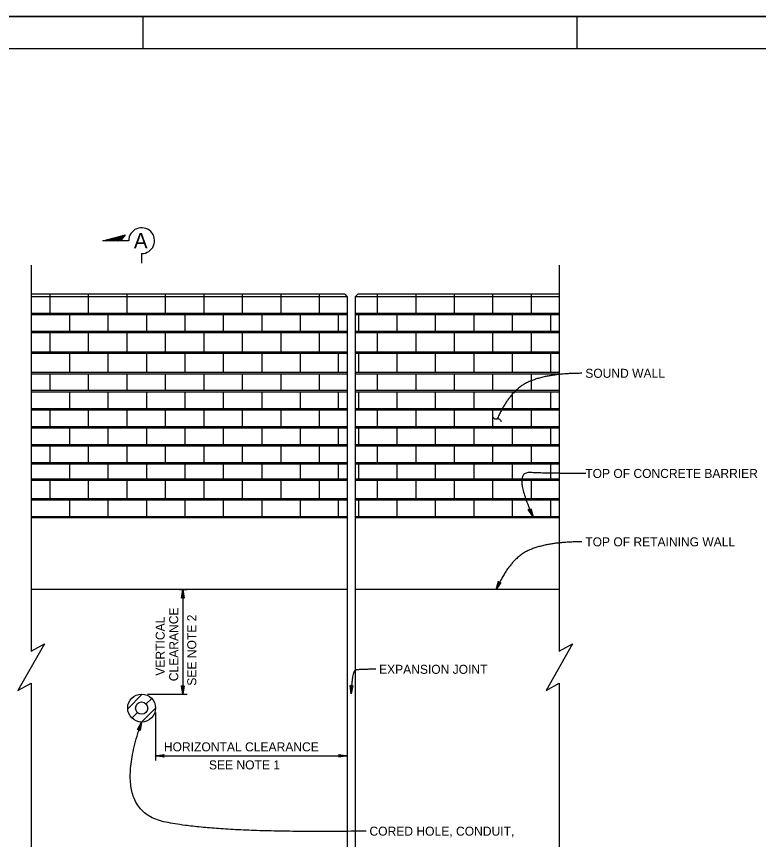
# Model space of a CAD drawing. Extents: x 0 to 2.83, y 0 to 1.83.
# Drawn here: x 1.024 to 1.985, y 0.767 to 1.833 of the extents above; entities that cross this region are included whole.
import ezdxf

# ---------------------------------------------------------------- set-up
doc = ezdxf.new("R2010")
doc.units = 0
for name, color, linetype in [('240 Concrete', 7, 'Continuous'), ('str_Border-Plot-Shape-A', 7, 'Continuous'), ('str_Border-Title-Block-A', 7, 'Continuous'), ('str_Dimensions-A', 7, 'Continuous'), ('str_Existing-A', 7, 'Continuous'), ('str_Hatching-A', 7, 'Continuous'), ('str_Text-A', 7, 'Continuous')]:
    doc.layers.add(name, color=color, linetype=linetype)

msp = doc.modelspace()

# ---------------------------------------------------------------- linework, layer by layer
at = {"layer": '240 Concrete'}
msp.add_circle((1.1861, 0.9369), 0.0079, dxfattribs=at)
at = {"layer": 'str_Border-Plot-Shape-A'}
msp.add_lwpolyline([(0, 0), (2.8333, 0), (2.8333, 1.8333), (0, 1.8333)], close=True, dxfattribs=at)
at = {"layer": 'str_Border-Title-Block-A'}
for p, q in [((0, 1.8333), (2.8333, 1.8333)), ((1.1875, 1.8333), (1.1875, 1.7917)), ((1.75, 1.8333), (1.75, 1.7917)), ((0.0833, 1.7917), (2.7917, 1.7917))]:
    msp.add_line(p, q, dxfattribs=at)
at = {"layer": 'str_Dimensions-A'}
for p, q in [((1.6899, 1.1947), (1.6905, 1.1956)), ((1.6902, 1.1952), (1.6934, 1.1849)), ((1.6905, 1.1956), (1.6934, 1.1849)), ((1.6882, 1.1939), (1.6871, 1.1941)), ((1.6934, 1.1849), (1.6871, 1.1941)), ((1.6934, 1.1849), (1.6877, 1.194)), ((1.6882, 1.1939), (1.6934, 1.1849)), ((1.6893, 1.1938), (1.6882, 1.1939)), ((1.6887, 1.1939), (1.6934, 1.1849)), ((1.6899, 1.1947), (1.6893, 1.1938)), ((1.6893, 1.1938), (1.6934, 1.1849)), ((1.6934, 1.1849), (1.6896, 1.1943)), ((1.6934, 1.1849), (1.6899, 1.1947)), ((1.6457, 1.0905), (1.6484, 1.1012)), ((1.6457, 1.0905), (1.6487, 1.1008)), ((1.649, 1.1004), (1.6457, 1.0905)), ((1.6493, 1.0999), (1.6457, 1.0905)), ((1.6517, 1.0998), (1.6457, 1.0905)), ((1.6512, 1.0997), (1.6457, 1.0905)), ((1.6457, 1.0905), (1.6507, 1.0996)), ((1.6457, 1.0905), (1.6501, 1.0996)), ((1.6496, 1.0995), (1.6457, 1.0905)), ((1.649, 1.1004), (1.6484, 1.1012)), ((1.6496, 1.0995), (1.649, 1.1004)), ((1.6507, 1.0996), (1.6496, 1.0995)), ((1.6507, 1.0996), (1.6517, 1.0998)), ((1.235, 1.0905), (1.2453, 1.0905)), ((1.2376, 1.0795), (1.2394, 1.0905)), ((1.238, 1.0798), (1.2394, 1.0905)), ((1.2394, 1.0905), (1.2385, 1.0801)), ((1.2394, 1.0905), (1.2389, 1.0804)), ((1.2394, 1.0905), (1.2394, 0.9549)), ((1.2394, 1.0807), (1.2394, 1.0905)), ((1.2394, 1.0905), (1.2412, 1.0795)), ((1.2403, 1.0801), (1.2394, 1.0905)), ((1.2398, 1.0804), (1.2394, 1.0905)), ((1.2394, 1.0905), (1.2408, 1.0798)), ((1.2385, 1.0801), (1.2376, 1.0795)), ((1.2385, 1.0801), (1.2394, 1.0807)), ((1.2394, 1.0807), (1.2403, 1.0801)), ((1.2403, 1.0801), (1.2412, 1.0795)), ((1.2385, 0.9653), (1.2376, 0.9659)), ((1.2394, 0.9549), (1.2376, 0.9659)), ((1.2394, 0.9549), (1.238, 0.9656)), ((1.2385, 0.9653), (1.2394, 0.9549)), ((1.2394, 0.9647), (1.2385, 0.9653)), ((1.2389, 0.965), (1.2394, 0.9549)), ((1.2412, 0.9659), (1.2394, 0.9549)), ((1.2408, 0.9656), (1.2394, 0.9549)), ((1.2394, 0.9549), (1.2403, 0.9653)), ((1.2403, 0.9653), (1.2394, 0.9647)), ((1.2394, 0.9549), (1.2398, 0.965)), ((1.2394, 0.9647), (1.2394, 0.9549)), ((1.2403, 0.9653), (1.2412, 0.9659)), ((1.4571, 0.9656), (1.4562, 0.9662)), ((1.4577, 0.9552), (1.4562, 0.9662)), ((1.4577, 0.9552), (1.4567, 0.9659)), ((1.4571, 0.9656), (1.4577, 0.9552)), ((1.458, 0.965), (1.4571, 0.9656)), ((1.4576, 0.9653), (1.4577, 0.9552)), ((1.4599, 0.966), (1.4577, 0.9552)), ((1.4594, 0.9658), (1.4577, 0.9552)), ((1.4577, 0.9552), (1.4589, 0.9655)), ((1.4577, 0.9552), (1.4585, 0.9652)), ((1.458, 0.965), (1.4577, 0.9552)), ((1.4589, 0.9655), (1.458, 0.965)), ((1.4589, 0.9655), (1.4599, 0.966)), ((1.1935, 0.9549), (1.2453, 0.9549)), ((1.2042, 0.931), (1.2042, 0.8691)), ((1.1807, 0.9091), (1.1861, 0.9188)), ((1.1813, 0.9092), (1.1861, 0.9188)), ((1.1861, 0.9188), (1.1818, 0.9093)), ((1.1861, 0.9188), (1.1823, 0.9094)), ((1.1828, 0.9095), (1.1861, 0.9188)), ((1.1832, 0.9091), (1.1861, 0.9188)), ((1.1835, 0.9087), (1.1861, 0.9188)), ((1.1861, 0.9188), (1.1838, 0.9083)), ((1.1861, 0.9188), (1.1842, 0.9079)), ((1.1818, 0.9093), (1.1807, 0.9091)), ((1.1818, 0.9093), (1.1828, 0.9095)), ((1.1828, 0.9095), (1.1835, 0.9087)), ((1.1835, 0.9087), (1.1842, 0.9079)), ((1.4526, 0.9014), (1.4526, 0.8691)), ((1.2042, 0.875), (1.2151, 0.8768)), ((1.2042, 0.875), (1.2149, 0.8764)), ((1.2146, 0.8759), (1.2042, 0.875)), ((1.2143, 0.8754), (1.2042, 0.875)), ((1.2042, 0.875), (1.4526, 0.875)), ((1.214, 0.875), (1.2042, 0.875)), ((1.2151, 0.8732), (1.2042, 0.875)), ((1.2042, 0.875), (1.2146, 0.8741)), ((1.2149, 0.8736), (1.2042, 0.875)), ((1.2042, 0.875), (1.2143, 0.8745)), ((1.214, 0.875), (1.2146, 0.8759)), ((1.2146, 0.8741), (1.214, 0.875)), ((1.2146, 0.8759), (1.2151, 0.8768)), ((1.4422, 0.8759), (1.4417, 0.8768)), ((1.4417, 0.8768), (1.4526, 0.875)), ((1.4526, 0.875), (1.4417, 0.8732)), ((1.4419, 0.8764), (1.4526, 0.875)), ((1.4526, 0.875), (1.4419, 0.8736)), ((1.4526, 0.875), (1.4422, 0.8759)), ((1.4422, 0.8759), (1.4428, 0.875)), ((1.4422, 0.8741), (1.4526, 0.875)), ((1.4428, 0.875), (1.4422, 0.8741)), ((1.4526, 0.875), (1.4425, 0.8754)), ((1.4425, 0.8745), (1.4526, 0.875)), ((1.4428, 0.875), (1.4526, 0.875)), ((1.2146, 0.8741), (1.2151, 0.8732)), ((1.4422, 0.8741), (1.4417, 0.8732))]:
    msp.add_line(p, q, dxfattribs=at)
for points, degree in [([(1.7566, 1.3708), (1.7129, 1.3708), (1.6632, 1.3491), (1.6468, 1.3114)], 2), ([(1.6525, 1.3077), (1.6517, 1.3097), (1.6498, 1.3128), (1.6438, 1.31), (1.6419, 1.3131), (1.6411, 1.3151)], 3), ([(1.7618, 1.241), (1.7119, 1.241), (1.6663, 1.2434), (1.6934, 1.1849)], 2), ([(1.7566, 1.1524), (1.7129, 1.1524), (1.6632, 1.1307), (1.6457, 1.0905)], 2), ([(1.4894, 0.9872), (1.4677, 0.9872), (1.4586, 0.985), (1.4577, 0.9552)], 2), ([(1.4769, 0.7774), (1.2868, 0.7744), (1.1457, 0.8041), (1.1861, 0.9188)], 2)]:
    msp.add_open_spline(points, degree=degree, dxfattribs=at)
at = {"layer": 'str_Existing-A'}
for p, q in [((1.4492, 1.4733), (1.043, 1.4733)), ((1.0676, 1.4484), (1.0676, 1.4733)), ((1.1174, 1.4484), (1.1174, 1.4733)), ((1.1673, 1.4484), (1.1673, 1.4733)), ((1.2171, 1.4484), (1.2171, 1.4733)), ((1.267, 1.4484), (1.267, 1.4733)), ((1.3168, 1.4484), (1.3168, 1.4733)), ((1.3667, 1.4484), (1.3667, 1.4733)), ((1.4165, 1.4484), (1.4165, 1.4733)), ((1.4492, 1.4733), (1.4526, 1.4699)), ((1.4662, 1.4733), (1.4628, 1.4699)), ((1.7273, 1.4733), (1.4662, 1.4733)), ((1.4919, 1.4484), (1.4919, 1.4733)), ((1.5417, 1.4484), (1.5417, 1.4733)), ((1.5916, 1.4484), (1.5916, 1.4733)), ((1.6414, 1.4484), (1.6414, 1.4733)), ((1.6913, 1.4484), (1.6913, 1.4733)), ((1.4526, 1.4699), (1.043, 1.4699)), ((1.4526, 1.4699), (1.4526, 0.5567)), ((1.4628, 1.4699), (1.4628, 0.5567)), ((1.7273, 1.4699), (1.4628, 1.4699)), ((1.4526, 1.4484), (1.043, 1.4484)), ((1.4526, 1.4466), (1.043, 1.4466)), ((1.0925, 1.4466), (1.0925, 1.4251)), ((1.1424, 1.4466), (1.1424, 1.4251)), ((1.1922, 1.4466), (1.1922, 1.4251)), ((1.2421, 1.4466), (1.2421, 1.4251)), ((1.2919, 1.4466), (1.2919, 1.4251)), ((1.3418, 1.4466), (1.3418, 1.4251)), ((1.3916, 1.4466), (1.3916, 1.4251)), ((1.4414, 1.4233), (1.4414, 1.4466)), ((1.7273, 1.4484), (1.4628, 1.4484)), ((1.7273, 1.4466), (1.4628, 1.4466)), ((1.4669, 1.4466), (1.4669, 1.4251)), ((1.5168, 1.4466), (1.5168, 1.4251)), ((1.5666, 1.4466), (1.5666, 1.4251)), ((1.6165, 1.4466), (1.6165, 1.4251)), ((1.6663, 1.4466), (1.6663, 1.4251)), ((1.7162, 1.4233), (1.7162, 1.4466)), ((1.4526, 1.4251), (1.043, 1.4251)), ((1.4526, 1.4233), (1.043, 1.4233)), ((1.0676, 1.3981), (1.0676, 1.4233)), ((1.1174, 1.3981), (1.1174, 1.4233)), ((1.1673, 1.3981), (1.1673, 1.4233)), ((1.2171, 1.3981), (1.2171, 1.4233)), ((1.267, 1.3981), (1.267, 1.4233)), ((1.3168, 1.3981), (1.3168, 1.4233)), ((1.3667, 1.3981), (1.3667, 1.4233)), ((1.4165, 1.3981), (1.4165, 1.4233)), ((1.7273, 1.4251), (1.4628, 1.4251)), ((1.7273, 1.4233), (1.4628, 1.4233)), ((1.4919, 1.3981), (1.4919, 1.4233)), ((1.5417, 1.3981), (1.5417, 1.4233)), ((1.5916, 1.3981), (1.5916, 1.4233)), ((1.6414, 1.3981), (1.6414, 1.4233)), ((1.6913, 1.3981), (1.6913, 1.4233)), ((1.4526, 1.3981), (1.043, 1.3981)), ((1.7273, 1.3981), (1.4628, 1.3981)), ((1.4526, 1.3963), (1.043, 1.3963)), ((1.0925, 1.3963), (1.0925, 1.3718)), ((1.1424, 1.3963), (1.1424, 1.3718)), ((1.1922, 1.3963), (1.1922, 1.3718)), ((1.2421, 1.3963), (1.2421, 1.3718)), ((1.2919, 1.3963), (1.2919, 1.3718)), ((1.3418, 1.3963), (1.3418, 1.3718)), ((1.3916, 1.3963), (1.3916, 1.3718)), ((1.4414, 1.3718), (1.4414, 1.3963)), ((1.7273, 1.3963), (1.4628, 1.3963)), ((1.4669, 1.3963), (1.4669, 1.3718)), ((1.5168, 1.3963), (1.5168, 1.3718)), ((1.5666, 1.3963), (1.5666, 1.3718)), ((1.6165, 1.3963), (1.6165, 1.3718)), ((1.6663, 1.3963), (1.6663, 1.3718)), ((1.7162, 1.3718), (1.7162, 1.3963)), ((1.4526, 1.3718), (1.043, 1.3718)), ((1.4526, 1.3699), (1.043, 1.3699)), ((1.0676, 1.3484), (1.0676, 1.3699)), ((1.1174, 1.3484), (1.1174, 1.3699)), ((1.1673, 1.3484), (1.1673, 1.3699)), ((1.2171, 1.3484), (1.2171, 1.3699)), ((1.267, 1.3484), (1.267, 1.3699)), ((1.3168, 1.3484), (1.3168, 1.3699)), ((1.3667, 1.3484), (1.3667, 1.3699)), ((1.4165, 1.3484), (1.4165, 1.3699)), ((1.7273, 1.3718), (1.4628, 1.3718)), ((1.7273, 1.3699), (1.4628, 1.3699)), ((1.4919, 1.3484), (1.4919, 1.3699)), ((1.5417, 1.3484), (1.5417, 1.3699)), ((1.5916, 1.3484), (1.5916, 1.3699)), ((1.6414, 1.3484), (1.6414, 1.3699)), ((1.6913, 1.3484), (1.6913, 1.3699)), ((1.4526, 1.3484), (1.043, 1.3484)), ((1.4526, 1.3462), (1.043, 1.3462)), ((1.0925, 1.3462), (1.0925, 1.3247)), ((1.1424, 1.3462), (1.1424, 1.3247)), ((1.1922, 1.3462), (1.1922, 1.3247)), ((1.2421, 1.3462), (1.2421, 1.3247)), ((1.2919, 1.3462), (1.2919, 1.3247)), ((1.3418, 1.3462), (1.3418, 1.3247)), ((1.3916, 1.3462), (1.3916, 1.3247)), ((1.4414, 1.3247), (1.4414, 1.3462)), ((1.7273, 1.3484), (1.4628, 1.3484)), ((1.7273, 1.3462), (1.4628, 1.3462)), ((1.4669, 1.3462), (1.4669, 1.3247)), ((1.5168, 1.3462), (1.5168, 1.3247)), ((1.5666, 1.3462), (1.5666, 1.3247)), ((1.6165, 1.3462), (1.6165, 1.3247)), ((1.6663, 1.3462), (1.6663, 1.3247)), ((1.7162, 1.3247), (1.7162, 1.3462)), ((1.4526, 1.3247), (1.043, 1.3247)), ((1.4526, 1.3229), (1.043, 1.3229)), ((1.0676, 1.3014), (1.0676, 1.3229)), ((1.1174, 1.3014), (1.1174, 1.3229)), ((1.1673, 1.3014), (1.1673, 1.3229)), ((1.2171, 1.3014), (1.2171, 1.3229)), ((1.267, 1.3014), (1.267, 1.3229)), ((1.3168, 1.3014), (1.3168, 1.3229)), ((1.3667, 1.3014), (1.3667, 1.3229)), ((1.4165, 1.3014), (1.4165, 1.3229)), ((1.7273, 1.3247), (1.4628, 1.3247)), ((1.7273, 1.3229), (1.4628, 1.3229)), ((1.4919, 1.3014), (1.4919, 1.3229)), ((1.5417, 1.3014), (1.5417, 1.3229)), ((1.5916, 1.3014), (1.5916, 1.3229)), ((1.6414, 1.3014), (1.6414, 1.3229)), ((1.6913, 1.3014), (1.6913, 1.3229)), ((1.4526, 1.3014), (1.043, 1.3014)), ((1.4526, 1.2996), (1.043, 1.2996)), ((1.0925, 1.2996), (1.0925, 1.2781)), ((1.1424, 1.2996), (1.1424, 1.2781)), ((1.1922, 1.2996), (1.1922, 1.2781)), ((1.2421, 1.2996), (1.2421, 1.2781)), ((1.2919, 1.2996), (1.2919, 1.2781)), ((1.3418, 1.2996), (1.3418, 1.2781)), ((1.3916, 1.2996), (1.3916, 1.2781)), ((1.4414, 1.2781), (1.4414, 1.2996)), ((1.7273, 1.3014), (1.4628, 1.3014)), ((1.7273, 1.2996), (1.4628, 1.2996)), ((1.4669, 1.2996), (1.4669, 1.2781)), ((1.5168, 1.2996), (1.5168, 1.2781)), ((1.5666, 1.2996), (1.5666, 1.2781)), ((1.6165, 1.2996), (1.6165, 1.2781)), ((1.6663, 1.2996), (1.6663, 1.2781)), ((1.7162, 1.2781), (1.7162, 1.2996)), ((1.4526, 1.2781), (1.043, 1.2781)), ((1.4526, 1.2763), (1.043, 1.2763)), ((1.0676, 1.2548), (1.0676, 1.2763)), ((1.1174, 1.2548), (1.1174, 1.2763)), ((1.1673, 1.2548), (1.1673, 1.2763)), ((1.2171, 1.2548), (1.2171, 1.2763)), ((1.267, 1.2548), (1.267, 1.2763)), ((1.3168, 1.2548), (1.3168, 1.2763)), ((1.3667, 1.2548), (1.3667, 1.2763)), ((1.4165, 1.2548), (1.4165, 1.2763)), ((1.7273, 1.2781), (1.4628, 1.2781)), ((1.7273, 1.2763), (1.4628, 1.2763)), ((1.4919, 1.2548), (1.4919, 1.2763)), ((1.5417, 1.2548), (1.5417, 1.2763)), ((1.5916, 1.2548), (1.5916, 1.2763)), ((1.6414, 1.2548), (1.6414, 1.2763)), ((1.6913, 1.2548), (1.6913, 1.2763)), ((1.4526, 1.2548), (1.043, 1.2548)), ((1.4526, 1.253), (1.043, 1.253)), ((1.0925, 1.253), (1.0925, 1.2338)), ((1.1424, 1.253), (1.1424, 1.2338)), ((1.1922, 1.253), (1.1922, 1.2338)), ((1.2421, 1.253), (1.2421, 1.2338)), ((1.2919, 1.253), (1.2919, 1.2338)), ((1.3418, 1.253), (1.3418, 1.2338)), ((1.3916, 1.253), (1.3916, 1.2338)), ((1.4414, 1.2338), (1.4414, 1.253)), ((1.7273, 1.2548), (1.4628, 1.2548)), ((1.7273, 1.253), (1.4628, 1.253)), ((1.4669, 1.253), (1.4669, 1.2338)), ((1.5168, 1.253), (1.5168, 1.2338)), ((1.5666, 1.253), (1.5666, 1.2338)), ((1.6165, 1.253), (1.6165, 1.2338)), ((1.6663, 1.253), (1.6663, 1.2338)), ((1.7162, 1.2338), (1.7162, 1.253)), ((1.4526, 1.2338), (1.043, 1.2338)), ((1.4526, 1.232), (1.043, 1.232)), ((1.0676, 1.2082), (1.0676, 1.232)), ((1.1174, 1.2082), (1.1174, 1.232)), ((1.1673, 1.2082), (1.1673, 1.232)), ((1.2171, 1.2082), (1.2171, 1.232)), ((1.267, 1.2082), (1.267, 1.232)), ((1.3168, 1.2082), (1.3168, 1.232)), ((1.3667, 1.2082), (1.3667, 1.232)), ((1.4165, 1.2082), (1.4165, 1.232)), ((1.7273, 1.2338), (1.4628, 1.2338)), ((1.7273, 1.232), (1.4628, 1.232)), ((1.4919, 1.2082), (1.4919, 1.232)), ((1.5417, 1.2082), (1.5417, 1.232)), ((1.5916, 1.2082), (1.5916, 1.232)), ((1.6414, 1.2082), (1.6414, 1.232)), ((1.6913, 1.2082), (1.6913, 1.232)), ((1.4526, 1.2082), (1.043, 1.2082)), ((1.4526, 1.2064), (1.043, 1.2064)), ((1.0925, 1.2064), (1.0925, 1.1849)), ((1.1424, 1.2064), (1.1424, 1.1849)), ((1.1922, 1.2064), (1.1922, 1.1849)), ((1.2421, 1.2064), (1.2421, 1.1849)), ((1.2919, 1.2064), (1.2919, 1.1849)), ((1.3418, 1.2064), (1.3418, 1.1849)), ((1.3916, 1.2064), (1.3916, 1.1849)), ((1.4414, 1.1849), (1.4414, 1.2064)), ((1.7273, 1.2082), (1.4628, 1.2082)), ((1.7273, 1.2064), (1.4628, 1.2064)), ((1.4669, 1.2064), (1.4669, 1.1849)), ((1.5168, 1.2064), (1.5168, 1.1849)), ((1.5666, 1.2064), (1.5666, 1.1849)), ((1.6165, 1.2064), (1.6165, 1.1849)), ((1.6663, 1.2064), (1.6663, 1.1849)), ((1.7162, 1.1849), (1.7162, 1.2064)), ((1.4526, 1.1849), (1.043, 1.1849)), ((1.7273, 1.1849), (1.4628, 1.1849)), ((1.4526, 1.1836), (1.043, 1.1836)), ((1.7273, 1.1836), (1.4628, 1.1836)), ((1.4526, 1.0905), (1.043, 1.0905)), ((1.7273, 1.0905), (1.4628, 1.0905))]:
    msp.add_line(p, q, dxfattribs=at)
msp.add_circle((1.1861, 0.9369), 0.0181, dxfattribs=at)
at = {"layer": 'str_Hatching-A'}
for p, q in [((1.168, 0.936), (1.1869, 0.955)), ((1.1919, 0.9423), (1.1991, 0.9495)), ((1.1735, 0.9239), (1.1807, 0.9311)), ((1.1861, 0.9188), (1.2042, 0.9369))]:
    msp.add_line(p, q, dxfattribs=at)
at = {"layer": 'str_Text-A'}
for p, q in [((1.1357, 1.5427), (1.1651, 1.5502)), ((1.1405, 1.5427), (1.1639, 1.5487)), ((1.1454, 1.5427), (1.1626, 1.5471)), ((1.159, 1.5427), (1.1651, 1.5502)), ((1.1694, 1.5427), (1.1357, 1.5427)), ((1.1502, 1.5427), (1.1614, 1.5455)), ((1.1551, 1.5427), (1.1601, 1.544)), ((1.1861, 1.526), (1.1861, 1.5134))]:
    msp.add_line(p, q, dxfattribs=at)
for points in [[(1.043, 1.5108), (1.043, 1.0108), (1.0602, 1.0203), (1.0257, 0.9598), (1.043, 0.9693), (1.043, 0.4693)], [(1.7273, 1.5108), (1.7273, 1.0108), (1.7446, 1.0203), (1.7101, 0.9598), (1.7273, 0.9693), (1.7273, 0.4693)]]:
    msp.add_lwpolyline(points, dxfattribs=at)
msp.add_arc((1.1861, 1.5427), 0.0167, 269.9995, 180, dxfattribs=at)

# ---------------------------------------------------------------- texts
for s, height, p in [('A', 0.02, (1.176, 1.5327)), ('SOUND WALL', 0.01167, (1.761, 1.365)), ('TOP OF CONCRETE BARRIER', 0.011667, (1.761, 1.2352)), ('TOP OF RETAINING WALL', 0.011667, (1.761, 1.1465)), ('EXPANSION JOINT', 0.011667, (1.4938, 0.9813)), ('HORIZONTAL CLEARANCE', 0.0117, (1.2149, 0.8808)), ('SEE NOTE 1', 0.0117, (1.2733, 0.8574)), ('CORED HOLE, CONDUIT,', 0.0117, (1.4813, 0.7715))]:
    msp.add_text(s, height=height, dxfattribs=at).set_placement(p)
for s, p in [('CLEARANCE', (1.2335, 0.9717)), ('SEE NOTE 2', (1.2569, 0.9659)), ('VERTICAL', (1.216, 0.9789))]:
    msp.add_text(s, height=0.0117, rotation=90, dxfattribs=at).set_placement(p)

doc.saveas('drawing.dxf')
